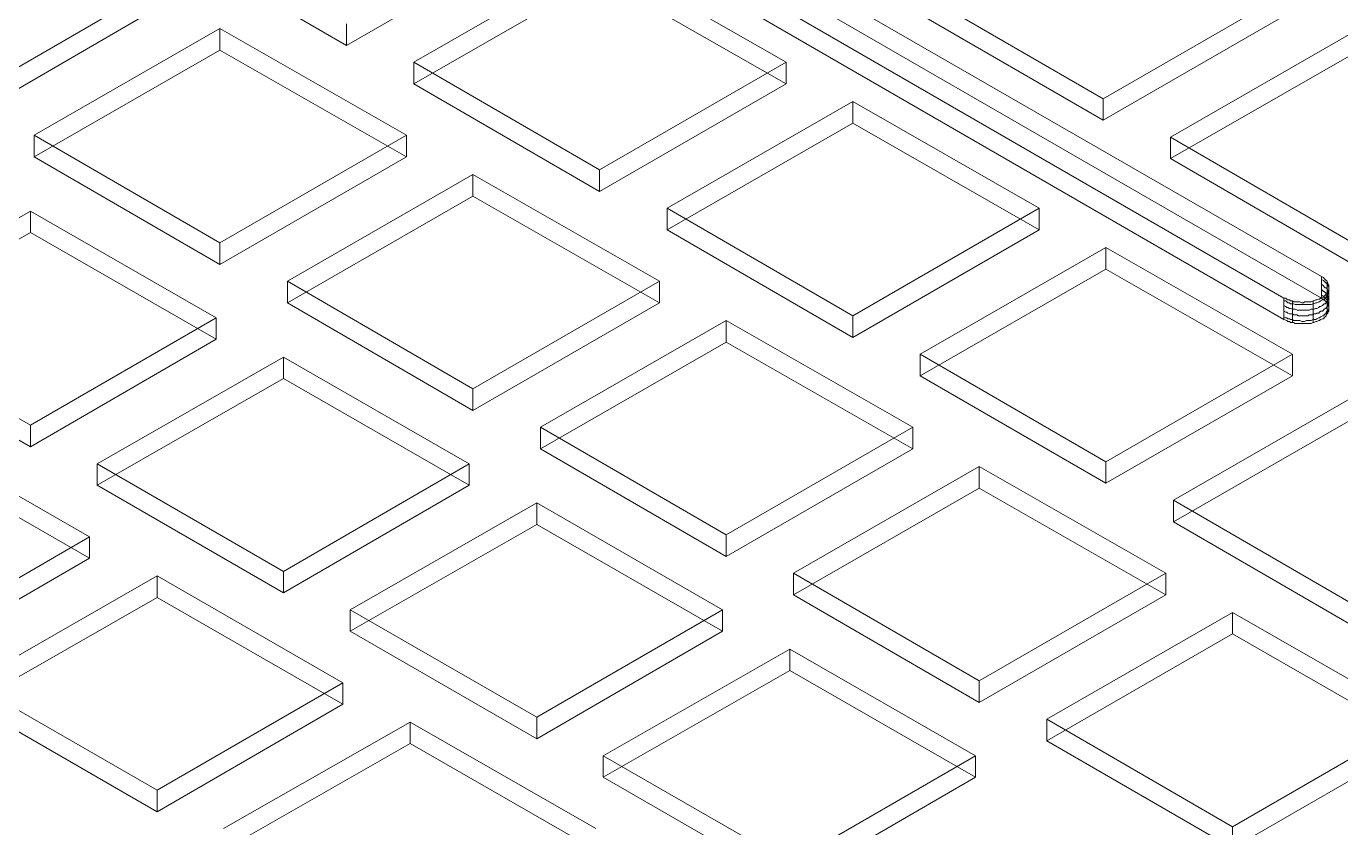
# Model space of a CAD drawing. Header units: millimetres. Extents: x 251 to 1800, y 172 to 1116.
# Drawn here: x 1088.8 to 1458.9, y 438.9 to 664.6 of the extents above; entities that cross this region are included whole.
import ezdxf

# ---------------------------------------------------------------- set-up
doc = ezdxf.new("R2010")
doc.units = ezdxf.units.MM

msp = doc.modelspace()

# ---------------------------------------------------------------- linework, layer by layer
at = {"color": 8, "lineweight": 0, "true_color": 0x808080}
for points in [[(1126.681664, 689.476897), (1178.947703, 719.536068), (1231.489261, 689.476897), (1178.947703, 659.169758)], [(1391.979337, 704.492707), (1339.713299, 674.461087), (1391.979337, 644.153948), (1444.520895, 674.461087)], [(1019.5046, 668.923146), (1072.018606, 698.982318), (1124.312197, 668.923146), (1072.018606, 638.616008)], [(1197.958544, 648.369396), (1250.224583, 678.401015), (1302.738589, 648.369396), (1250.224583, 618.062257)], [(1463.256218, 663.385206), (1410.990179, 633.353586), (1463.256218, 603.046447), (1515.797776, 633.353586)], [(1091.029448, 627.815645), (1143.295487, 657.847265), (1195.837045, 627.815645), (1143.295487, 597.508506)], [(1269.235425, 607.261895), (1321.501463, 637.293514), (1374.015469, 607.261895), (1321.501463, 576.954756)], [(1214.572367, 616.739764), (1267.113925, 586.708144), (1214.572367, 556.401005), (1162.306328, 586.708144)], [(1089.982474, 546.12413), (1037.440916, 576.431269), (1089.982474, 606.462888), (1142.248513, 576.431269)], [(1392.778344, 596.186013), (1445.29235, 566.154394), (1392.778344, 535.847255), (1340.512305, 566.154394)], [(1338.390805, 545.573091), (1285.849247, 515.265952), (1233.583209, 545.573091), (1285.849247, 575.632262)], [(1213.525393, 535.296216), (1161.259354, 504.989077), (1108.717796, 535.296216), (1161.259354, 565.355387)], [(1464.055224, 555.078512), (1516.56923, 525.019341), (1464.055224, 494.712202), (1411.789185, 525.019341)], [(1054.35781, 484.435326), (1001.816252, 514.742465), (1054.35781, 544.801637), (1106.623849, 514.742465)], [(1357.126127, 534.524761), (1409.667686, 504.46559), (1357.126127, 474.158451), (1304.860089, 504.46559)], [(1284.802273, 494.188715), (1232.536235, 463.881576), (1179.994677, 494.188715), (1232.536235, 524.247886)], [(1177.900729, 473.634964), (1125.607138, 443.327825), (1073.093132, 473.634964), (1125.607138, 503.694136)], [(1376.136969, 463.358089), (1428.403008, 493.41726), (1480.944566, 463.358089), (1428.403008, 433.05095)], [(1356.079154, 453.081214), (1303.813115, 422.774075), (1251.271557, 453.081214), (1303.813115, 483.112833)], [(1249.150057, 432.527463), (1196.884019, 402.220324), (1144.370012, 432.527463), (1196.884019, 462.559082)]]:
    msp.add_lwpolyline(points, close=True, dxfattribs=at)
for points in [[(1236.751682, 707.137693), (1442.922882, 588.030638), (1443.446369, 588.030638), (1443.721889, 587.755118), (1443.969856, 587.479599), (1444.520895, 587.479599), (1444.768863, 587.231631), (1445.29235, 587.231631), (1445.567869, 586.956112), (1446.091356, 586.956112), (1446.614843, 586.956112), (1446.890362, 586.956112), (1447.413849, 586.956112), (1447.937336, 586.708144), (1448.460823, 586.708144), (1448.736343, 586.956112), (1449.25983, 586.956112), (1449.783317, 586.956112), (1450.058836, 586.956112), (1450.582323, 586.956112), (1451.10581, 587.231631), (1451.381329, 587.231631), (1451.904816, 587.479599), (1452.152784, 587.479599), (1452.703823, 587.755118), (1452.95179, 587.755118), (1453.22731, 588.030638), (1453.750797, 588.278605), (1454.026316, 588.278605), (1454.274284, 588.554124), (1454.549803, 588.802092), (1454.797771, 589.077611), (1454.797771, 589.325579), (1455.07329, 589.601098), (1455.321258, 589.849066), (1455.596777, 590.124585), (1455.596777, 590.400105), (1455.596777, 590.648072), (1455.596777, 590.923592), (1455.596777, 591.171559), (1455.596777, 591.447079), (1455.596777, 591.695046), (1455.321258, 591.970566), (1455.321258, 592.246085), (1455.07329, 592.494052), (1455.07329, 592.769572), (1454.797771, 593.017539), (1454.549803, 593.293059), (1454.274284, 593.541026), (1454.026316, 593.816546), (1453.475277, 594.092065), (1247.056109, 712.951154)], [(1453.475277, 594.092065), (1247.056109, 712.951154)], [(1236.751682, 707.137693), (1442.922882, 588.030638)], [(1453.475277, 588.030638), (1247.056109, 707.137693)], [(1453.475277, 588.030638), (1247.056109, 707.137693)], [(1236.751682, 701.076266), (1442.922882, 581.96921)], [(1236.751682, 701.076266), (1442.922882, 581.96921)], [(1178.947703, 659.169758), (1126.681664, 689.476897)], [(1231.489261, 689.476897), (1178.947703, 659.169758)], [(1197.958544, 654.430824), (1250.224583, 684.462443)], [(1197.958544, 654.430824), (1250.224583, 684.462443)], [(1250.224583, 684.462443), (1302.738589, 654.430824)], [(1250.224583, 684.462443), (1302.738589, 654.430824)], [(1197.958544, 648.369396), (1250.224583, 678.401015)], [(1250.224583, 678.401015), (1302.738589, 648.369396)], [(1124.312197, 674.984574), (1072.018606, 644.677435)], [(1124.312197, 674.984574), (1072.018606, 644.677435)], [(1339.713299, 674.461087), (1391.979337, 644.153948)], [(1339.713299, 674.461087), (1339.713299, 668.399659), (1391.979337, 638.092521)], [(1391.979337, 644.153948), (1444.520895, 674.461087)], [(1124.312197, 668.923146), (1072.018606, 638.616008)], [(1339.713299, 668.399659), (1391.979337, 638.092521)], [(1391.979337, 638.092521), (1444.520895, 668.399659)], [(1391.979337, 644.153948), (1391.979337, 638.092521), (1444.520895, 668.399659)], [(1091.029448, 633.877073), (1143.295487, 663.908692)], [(1091.029448, 633.877073), (1143.295487, 663.908692)], [(1143.295487, 663.908692), (1195.837045, 633.877073)], [(1143.295487, 657.847265), (1143.295487, 663.908692)], [(1143.295487, 663.908692), (1195.837045, 633.877073)], [(1143.295487, 657.847265), (1143.295487, 663.908692)], [(1178.947703, 659.169758), (1178.947703, 665.231186)], [(1178.947703, 659.169758), (1178.947703, 665.231186)], [(1463.256218, 663.385206), (1410.990179, 633.353586)], [(1463.256218, 663.385206), (1463.256218, 657.323778), (1410.990179, 627.292158)], [(1091.029448, 627.815645), (1143.295487, 657.847265)], [(1143.295487, 657.847265), (1195.837045, 627.815645)], [(1463.256218, 657.323778), (1410.990179, 627.292158)], [(1250.224583, 624.123685), (1197.958544, 654.430824)], [(1197.958544, 648.369396), (1197.958544, 654.430824)], [(1250.224583, 624.123685), (1197.958544, 654.430824)], [(1197.958544, 648.369396), (1197.958544, 654.430824)], [(1302.738589, 654.430824), (1250.224583, 624.123685)], [(1302.738589, 654.430824), (1250.224583, 624.123685)], [(1302.738589, 648.369396), (1302.738589, 654.430824)], [(1302.738589, 648.369396), (1302.738589, 654.430824)], [(1250.224583, 618.062257), (1197.958544, 648.369396)], [(1302.738589, 648.369396), (1250.224583, 618.062257)], [(1391.979337, 644.153948), (1391.979337, 638.092521)], [(1269.235425, 613.323322), (1321.501463, 643.354942)], [(1269.235425, 613.323322), (1321.501463, 643.354942)], [(1321.501463, 643.354942), (1374.015469, 613.323322)], [(1321.501463, 637.293514), (1321.501463, 643.354942)], [(1321.501463, 643.354942), (1374.015469, 613.323322)], [(1321.501463, 637.293514), (1321.501463, 643.354942)], [(1269.235425, 607.261895), (1321.501463, 637.293514)], [(1321.501463, 637.293514), (1374.015469, 607.261895)], [(1143.295487, 603.569934), (1091.029448, 633.877073)], [(1091.029448, 627.815645), (1091.029448, 633.877073)], [(1143.295487, 603.569934), (1091.029448, 633.877073)], [(1091.029448, 627.815645), (1091.029448, 633.877073)], [(1195.837045, 633.877073), (1143.295487, 603.569934)], [(1195.837045, 633.877073), (1143.295487, 603.569934)], [(1195.837045, 627.815645), (1195.837045, 633.877073)], [(1195.837045, 627.815645), (1195.837045, 633.877073)], [(1410.990179, 633.353586), (1410.990179, 627.292158)], [(1410.990179, 633.353586), (1463.256218, 603.046447)], [(1410.990179, 633.353586), (1410.990179, 627.292158), (1463.256218, 596.985019)], [(1143.295487, 597.508506), (1091.029448, 627.815645)], [(1195.837045, 627.815645), (1143.295487, 597.508506)], [(1410.990179, 627.292158), (1463.256218, 596.985019)], [(1162.306328, 592.769572), (1214.572367, 622.801191)], [(1162.306328, 592.769572), (1214.572367, 622.801191)], [(1214.572367, 622.801191), (1267.113925, 592.769572)], [(1214.572367, 622.801191), (1267.113925, 592.769572)], [(1214.572367, 616.739764), (1214.572367, 622.801191)], [(1214.572367, 616.739764), (1214.572367, 622.801191)], [(1250.224583, 618.062257), (1250.224583, 624.123685)], [(1250.224583, 618.062257), (1250.224583, 624.123685)], [(1162.306328, 586.708144), (1214.572367, 616.739764)], [(1214.572367, 616.739764), (1267.113925, 586.708144)], [(1037.440916, 582.492697), (1089.982474, 612.524316)], [(1037.440916, 582.492697), (1089.982474, 612.524316)], [(1089.982474, 612.524316), (1142.248513, 582.492697)], [(1089.982474, 606.462888), (1089.982474, 612.524316)], [(1089.982474, 612.524316), (1142.248513, 582.492697)], [(1089.982474, 606.462888), (1089.982474, 612.524316)], [(1321.501463, 583.016184), (1269.235425, 613.323322)], [(1269.235425, 607.261895), (1269.235425, 613.323322)], [(1321.501463, 583.016184), (1269.235425, 613.323322)], [(1269.235425, 607.261895), (1269.235425, 613.323322)], [(1374.015469, 613.323322), (1321.501463, 583.016184)], [(1374.015469, 613.323322), (1321.501463, 583.016184)], [(1374.015469, 607.261895), (1374.015469, 613.323322)], [(1374.015469, 607.261895), (1374.015469, 613.323322)], [(1321.501463, 576.954756), (1269.235425, 607.261895)], [(1374.015469, 607.261895), (1321.501463, 576.954756)], [(1037.440916, 576.431269), (1089.982474, 606.462888)], [(1089.982474, 606.462888), (1142.248513, 576.431269)], [(1143.295487, 597.508506), (1143.295487, 603.569934)], [(1143.295487, 597.508506), (1143.295487, 603.569934)], [(1340.512305, 572.215821), (1392.778344, 602.247441)], [(1340.512305, 572.215821), (1392.778344, 602.247441)], [(1392.778344, 602.247441), (1445.29235, 572.215821)], [(1392.778344, 602.247441), (1445.29235, 572.215821)], [(1392.778344, 596.186013), (1392.778344, 602.247441)], [(1392.778344, 596.186013), (1392.778344, 602.247441)], [(1340.512305, 566.154394), (1392.778344, 596.186013)], [(1392.778344, 596.186013), (1445.29235, 566.154394)], [(1214.572367, 562.462433), (1162.306328, 592.769572)], [(1214.572367, 562.462433), (1162.306328, 592.769572)], [(1162.306328, 586.708144), (1162.306328, 592.769572)], [(1162.306328, 586.708144), (1162.306328, 592.769572)], [(1267.113925, 592.769572), (1214.572367, 562.462433)], [(1267.113925, 592.769572), (1214.572367, 562.462433)], [(1267.113925, 586.708144), (1267.113925, 592.769572)], [(1267.113925, 586.708144), (1267.113925, 592.769572)], [(1442.922882, 588.030638), (1443.446369, 588.030638), (1443.721889, 587.755118), (1443.969856, 587.479599), (1444.520895, 587.479599), (1444.768863, 587.231631), (1445.29235, 587.231631), (1445.567869, 586.956112), (1446.091356, 586.956112), (1446.614843, 586.956112), (1446.890362, 586.956112), (1447.413849, 586.956112), (1447.937336, 586.708144), (1448.460823, 586.708144), (1448.736343, 586.956112), (1449.25983, 586.956112), (1449.783317, 586.956112), (1450.058836, 586.956112), (1450.582323, 586.956112), (1451.10581, 587.231631), (1451.381329, 587.231631), (1451.904816, 587.479599), (1452.152784, 587.479599), (1452.703823, 587.755118), (1452.95179, 587.755118), (1453.22731, 588.030638), (1453.750797, 588.278605), (1454.026316, 588.278605), (1454.274284, 588.554124), (1454.549803, 588.802092), (1454.797771, 589.077611), (1454.797771, 589.325579), (1455.07329, 589.601098), (1455.321258, 589.849066), (1455.596777, 590.124585), (1455.596777, 590.400105), (1455.596777, 590.648072), (1455.596777, 590.923592), (1455.596777, 591.171559), (1455.596777, 591.447079), (1455.596777, 591.695046), (1455.321258, 591.970566), (1455.321258, 592.246085), (1455.07329, 592.494052), (1455.07329, 592.769572), (1454.797771, 593.017539), (1454.549803, 593.293059), (1454.274284, 593.541026), (1454.026316, 593.816546), (1453.475277, 594.092065)], [(1442.922882, 587.231631), (1443.446369, 587.231631), (1443.721889, 586.956112), (1443.969856, 586.708144), (1444.520895, 586.708144), (1444.768863, 586.432625), (1445.29235, 586.432625), (1445.567869, 586.432625), (1446.091356, 586.184657), (1446.614843, 586.184657), (1446.890362, 586.184657), (1447.413849, 586.184657), (1447.937336, 586.184657), (1448.460823, 586.184657), (1448.736343, 586.184657), (1449.25983, 586.184657), (1449.783317, 586.184657), (1450.058836, 586.184657), (1450.582323, 586.184657), (1451.10581, 586.432625), (1451.381329, 586.432625), (1451.904816, 586.708144), (1452.152784, 586.708144), (1452.703823, 586.956112), (1452.95179, 586.956112), (1453.22731, 587.231631), (1453.750797, 587.479599), (1454.026316, 587.479599), (1454.274284, 587.755118), (1454.549803, 588.030638), (1454.797771, 588.278605), (1454.797771, 588.554124), (1455.07329, 588.802092), (1455.321258, 589.077611), (1455.321258, 589.325579), (1455.596777, 589.601098), (1455.596777, 589.849066), (1455.596777, 590.124585), (1455.596777, 590.400105), (1455.596777, 590.648072), (1455.596777, 590.923592), (1455.596777, 591.171559), (1455.321258, 591.447079), (1455.07329, 591.695046), (1455.07329, 591.970566), (1454.797771, 592.246085), (1454.549803, 592.494052), (1454.274284, 592.769572), (1454.026316, 593.017539), (1453.475277, 593.293059), (1453.475277, 593.017539)], [(1453.475277, 588.030638), (1453.475277, 594.092065)], [(1453.475277, 588.030638), (1453.475277, 594.092065)], [(1455.07329, 586.708144), (1455.07329, 592.769572), (1455.07329, 592.494052)], [(1442.922882, 585.909138), (1443.446369, 585.633618), (1443.721889, 585.385651), (1443.969856, 585.385651), (1444.520895, 585.110131), (1444.768863, 585.110131), (1445.29235, 584.862164), (1445.567869, 584.862164), (1446.091356, 584.862164), (1446.614843, 584.586644), (1446.890362, 584.586644), (1447.413849, 584.586644), (1447.937336, 584.586644), (1448.460823, 584.586644), (1448.736343, 584.586644), (1449.25983, 584.586644), (1449.783317, 584.586644), (1450.058836, 584.586644), (1450.582323, 584.862164), (1451.10581, 584.862164), (1451.381329, 584.862164), (1451.904816, 585.110131), (1452.152784, 585.110131), (1452.703823, 585.385651), (1452.95179, 585.633618), (1453.22731, 585.633618), (1453.750797, 585.909138), (1454.026316, 586.184657), (1454.274284, 586.432625), (1454.549803, 586.432625), (1454.797771, 586.708144), (1454.797771, 586.956112), (1455.07329, 587.231631), (1455.321258, 587.479599), (1455.321258, 587.755118), (1455.596777, 588.030638), (1455.596777, 588.278605), (1455.596777, 588.554124), (1455.596777, 588.802092), (1455.596777, 589.077611), (1455.596777, 589.325579), (1455.596777, 589.601098), (1455.321258, 589.849066), (1455.321258, 590.124585), (1455.07329, 590.400105), (1455.07329, 590.648072), (1454.797771, 590.923592), (1454.549803, 590.923592), (1454.274284, 591.171559), (1454.026316, 591.447079), (1453.475277, 591.970566), (1453.475277, 591.695046)], [(1442.922882, 584.338677), (1443.446369, 584.063157), (1443.721889, 584.063157), (1443.969856, 583.787638), (1444.520895, 583.539671), (1444.768863, 583.539671), (1445.29235, 583.539671), (1445.567869, 583.264151), (1446.091356, 583.264151), (1446.614843, 583.264151), (1446.890362, 583.016184), (1447.413849, 583.016184), (1447.937336, 583.016184), (1448.460823, 583.016184), (1448.736343, 583.016184), (1449.25983, 583.016184), (1449.783317, 583.016184), (1450.058836, 583.264151), (1450.582323, 583.264151), (1451.10581, 583.264151), (1451.381329, 583.539671), (1451.904816, 583.539671), (1452.152784, 583.787638), (1452.703823, 583.787638), (1452.95179, 584.063157), (1453.22731, 584.338677), (1453.750797, 584.338677), (1454.026316, 584.586644), (1454.274284, 584.862164), (1454.549803, 585.110131), (1454.797771, 585.110131), (1454.797771, 585.385651), (1455.07329, 585.633618), (1455.321258, 585.909138), (1455.321258, 586.184657), (1455.596777, 586.432625), (1455.596777, 586.708144), (1455.596777, 586.956112), (1455.596777, 587.231631), (1455.596777, 587.479599), (1455.596777, 587.755118), (1455.596777, 588.030638), (1455.321258, 588.278605), (1455.321258, 588.554124), (1455.07329, 588.802092), (1455.07329, 589.077611), (1454.797771, 589.325579), (1454.549803, 589.601098), (1454.274284, 589.849066), (1454.026316, 589.849066), (1453.475277, 590.400105), (1453.475277, 590.124585)], [(1442.922882, 582.740664), (1443.446369, 582.492697), (1443.721889, 582.492697), (1443.969856, 582.217177), (1444.520895, 582.217177), (1444.768863, 581.96921), (1445.29235, 581.96921), (1445.567869, 581.69369), (1446.091356, 581.69369), (1446.614843, 581.69369), (1446.890362, 581.69369), (1447.413849, 581.69369), (1447.937336, 581.418171), (1448.460823, 581.418171), (1448.736343, 581.418171), (1449.25983, 581.69369), (1449.783317, 581.69369), (1450.058836, 581.69369), (1450.582323, 581.69369), (1451.10581, 581.96921), (1451.381329, 581.96921), (1451.904816, 581.96921), (1452.152784, 582.217177), (1452.703823, 582.492697), (1452.95179, 582.492697), (1453.22731, 582.740664), (1453.750797, 583.016184), (1454.026316, 583.016184), (1454.274284, 583.264151), (1454.549803, 583.539671), (1454.797771, 583.787638), (1454.797771, 584.063157), (1455.07329, 584.338677), (1455.321258, 584.338677), (1455.321258, 584.586644), (1455.596777, 584.862164), (1455.596777, 585.110131), (1455.596777, 585.385651), (1455.596777, 585.633618), (1455.596777, 585.909138), (1455.596777, 586.184657), (1455.596777, 586.432625), (1455.321258, 586.708144), (1455.321258, 586.956112), (1455.07329, 587.231631), (1455.07329, 587.479599), (1454.797771, 587.755118), (1454.549803, 588.030638), (1454.274284, 588.278605), (1454.026316, 588.554124), (1453.475277, 588.802092), (1453.475277, 588.554124)], [(1455.07329, 583.539671), (1455.07329, 589.325579), (1455.07329, 589.077611)], [(1214.572367, 556.401005), (1162.306328, 586.708144)], [(1267.113925, 586.708144), (1214.572367, 556.401005)], [(1453.475277, 588.030638), (1453.750797, 587.755118), (1454.026316, 587.755118), (1454.274284, 587.479599), (1454.549803, 587.231631), (1454.797771, 586.956112), (1455.07329, 586.708144), (1455.07329, 586.432625), (1455.321258, 586.184657), (1455.321258, 585.909138), (1455.596777, 585.633618), (1455.596777, 585.385651), (1455.596777, 585.110131), (1455.596777, 584.862164), (1455.596777, 584.586644), (1455.596777, 584.338677), (1455.321258, 584.063157), (1455.321258, 583.787638), (1455.07329, 583.539671), (1454.797771, 583.264151), (1454.797771, 583.016184), (1454.549803, 582.740664), (1454.274284, 582.492697), (1454.026316, 582.217177), (1453.750797, 582.217177), (1453.22731, 581.96921), (1452.95179, 581.69369), (1452.703823, 581.69369), (1452.152784, 581.418171), (1451.904816, 581.418171), (1451.381329, 581.170203), (1451.10581, 581.170203), (1450.582323, 580.894684), (1450.058836, 580.894684), (1449.783317, 580.894684), (1449.25983, 580.894684), (1448.736343, 580.894684), (1448.460823, 580.894684), (1447.937336, 580.894684), (1447.413849, 580.894684), (1446.890362, 580.894684), (1446.614843, 580.894684), (1446.091356, 580.894684), (1445.567869, 581.170203), (1445.29235, 581.170203), (1444.768863, 581.170203), (1444.520895, 581.418171), (1443.969856, 581.418171), (1443.721889, 581.69369), (1442.922882, 581.96921)], [(1442.922882, 588.030638), (1442.922882, 581.96921)], [(1453.475277, 588.030638), (1453.750797, 587.755118), (1454.026316, 587.755118), (1454.274284, 587.479599), (1454.549803, 587.231631), (1454.797771, 586.956112), (1455.07329, 586.708144), (1455.07329, 586.432625), (1455.321258, 586.184657), (1455.321258, 585.909138), (1455.596777, 585.633618), (1455.596777, 585.385651), (1455.596777, 585.110131), (1455.596777, 584.862164), (1455.596777, 584.586644), (1455.596777, 584.338677), (1455.321258, 584.063157), (1455.321258, 583.787638), (1455.07329, 583.539671), (1454.797771, 583.264151), (1454.797771, 583.016184), (1454.549803, 582.740664), (1454.274284, 582.492697), (1454.026316, 582.217177), (1453.750797, 582.217177), (1453.22731, 581.96921), (1452.95179, 581.69369), (1452.703823, 581.69369), (1452.152784, 581.418171), (1451.904816, 581.418171), (1451.381329, 581.170203), (1451.10581, 581.170203), (1450.582323, 580.894684), (1450.058836, 580.894684), (1449.783317, 580.894684), (1449.25983, 580.894684), (1448.736343, 580.894684), (1448.460823, 580.894684), (1447.937336, 580.894684), (1447.413849, 580.894684), (1446.890362, 580.894684), (1446.614843, 580.894684), (1446.091356, 580.894684), (1445.567869, 581.170203), (1445.29235, 581.170203), (1444.768863, 581.170203), (1444.520895, 581.418171), (1443.969856, 581.418171), (1443.721889, 581.69369), (1442.922882, 581.96921)], [(1442.922882, 588.030638), (1442.922882, 581.96921)], [(1445.29235, 581.170203), (1445.29235, 587.231631), (1445.29235, 586.956112)], [(1451.10581, 581.170203), (1451.10581, 587.231631), (1451.10581, 586.956112)], [(1089.982474, 552.185558), (1037.440916, 582.492697)], [(1089.982474, 552.185558), (1037.440916, 582.492697)], [(1142.248513, 582.492697), (1089.982474, 552.185558)], [(1142.248513, 582.492697), (1089.982474, 552.185558)], [(1142.248513, 576.431269), (1142.248513, 582.492697)], [(1142.248513, 576.431269), (1142.248513, 582.492697)], [(1233.583209, 551.634519), (1285.849247, 581.69369)], [(1233.583209, 551.634519), (1285.849247, 581.69369)], [(1285.849247, 581.69369), (1338.390805, 551.634519)], [(1285.849247, 575.632262), (1285.849247, 581.69369)], [(1285.849247, 581.69369), (1338.390805, 551.634519)], [(1285.849247, 575.632262), (1285.849247, 581.69369)], [(1321.501463, 576.954756), (1321.501463, 583.016184)], [(1321.501463, 576.954756), (1321.501463, 583.016184)], [(1089.982474, 546.12413), (1037.440916, 576.431269)], [(1142.248513, 576.431269), (1089.982474, 546.12413)], [(1233.583209, 545.573091), (1285.849247, 575.632262)], [(1285.849247, 575.632262), (1338.390805, 545.573091)], [(1108.717796, 541.357644), (1161.259354, 571.416815)], [(1108.717796, 541.357644), (1161.259354, 571.416815)], [(1161.259354, 571.416815), (1213.525393, 541.357644)], [(1161.259354, 565.355387), (1161.259354, 571.416815)], [(1161.259354, 571.416815), (1213.525393, 541.357644)], [(1161.259354, 565.355387), (1161.259354, 571.416815)], [(1392.778344, 541.908682), (1340.512305, 572.215821)], [(1392.778344, 541.908682), (1340.512305, 572.215821)], [(1340.512305, 566.154394), (1340.512305, 572.215821)], [(1340.512305, 566.154394), (1340.512305, 572.215821)], [(1445.29235, 572.215821), (1392.778344, 541.908682)], [(1445.29235, 572.215821), (1392.778344, 541.908682)], [(1445.29235, 566.154394), (1445.29235, 572.215821)], [(1445.29235, 566.154394), (1445.29235, 572.215821)], [(1108.717796, 535.296216), (1161.259354, 565.355387)], [(1161.259354, 565.355387), (1213.525393, 535.296216)], [(1392.778344, 535.847255), (1340.512305, 566.154394)], [(1445.29235, 566.154394), (1392.778344, 535.847255)], [(1214.572367, 556.401005), (1214.572367, 562.462433)], [(1214.572367, 556.401005), (1214.572367, 562.462433)], [(1411.789185, 531.080768), (1464.055224, 561.13994)], [(1411.789185, 531.080768), (1464.055224, 561.13994)], [(1089.982474, 546.12413), (1089.982474, 552.185558)], [(1089.982474, 546.12413), (1089.982474, 552.185558)], [(1285.849247, 521.32738), (1233.583209, 551.634519)], [(1285.849247, 521.32738), (1233.583209, 551.634519)], [(1233.583209, 545.573091), (1233.583209, 551.634519)], [(1233.583209, 545.573091), (1233.583209, 551.634519)], [(1338.390805, 551.634519), (1285.849247, 521.32738)], [(1338.390805, 551.634519), (1285.849247, 521.32738)], [(1338.390805, 545.573091), (1338.390805, 551.634519)], [(1338.390805, 545.573091), (1338.390805, 551.634519)], [(1411.789185, 525.019341), (1464.055224, 555.078512)], [(1054.35781, 550.863064), (1106.623849, 520.803893)], [(1054.35781, 550.863064), (1106.623849, 520.803893)], [(1054.35781, 544.801637), (1106.623849, 514.742465)], [(1285.849247, 515.265952), (1233.583209, 545.573091)], [(1338.390805, 545.573091), (1285.849247, 515.265952)], [(1161.259354, 511.050505), (1108.717796, 541.357644)], [(1161.259354, 511.050505), (1108.717796, 541.357644)], [(1108.717796, 535.296216), (1108.717796, 541.357644)], [(1108.717796, 535.296216), (1108.717796, 541.357644)], [(1213.525393, 541.357644), (1161.259354, 511.050505)], [(1213.525393, 541.357644), (1161.259354, 511.050505)], [(1213.525393, 535.296216), (1213.525393, 541.357644)], [(1213.525393, 535.296216), (1213.525393, 541.357644)], [(1304.860089, 510.527018), (1357.126127, 540.586189)], [(1304.860089, 510.527018), (1357.126127, 540.586189)], [(1357.126127, 540.586189), (1409.667686, 510.527018)], [(1357.126127, 540.586189), (1409.667686, 510.527018)], [(1357.126127, 534.524761), (1357.126127, 540.586189)], [(1357.126127, 534.524761), (1357.126127, 540.586189)], [(1392.778344, 535.847255), (1392.778344, 541.908682)], [(1392.778344, 535.847255), (1392.778344, 541.908682)], [(1161.259354, 504.989077), (1108.717796, 535.296216)], [(1213.525393, 535.296216), (1161.259354, 504.989077)], [(1304.860089, 504.46559), (1357.126127, 534.524761)], [(1357.126127, 534.524761), (1409.667686, 504.46559)], [(1179.994677, 500.250143), (1232.536235, 530.309314)], [(1179.994677, 500.250143), (1232.536235, 530.309314)], [(1232.536235, 530.309314), (1284.802273, 500.250143)], [(1232.536235, 524.247886), (1232.536235, 530.309314)], [(1232.536235, 530.309314), (1284.802273, 500.250143)], [(1232.536235, 524.247886), (1232.536235, 530.309314)], [(1464.055224, 500.773629), (1411.789185, 531.080768)], [(1464.055224, 500.773629), (1411.789185, 531.080768)], [(1411.789185, 525.019341), (1411.789185, 531.080768)], [(1411.789185, 525.019341), (1411.789185, 531.080768)], [(1179.994677, 494.188715), (1232.536235, 524.247886)], [(1232.536235, 524.247886), (1284.802273, 494.188715)], [(1464.055224, 494.712202), (1411.789185, 525.019341)], [(1106.623849, 520.803893), (1054.35781, 490.496754)], [(1106.623849, 520.803893), (1054.35781, 490.496754)], [(1106.623849, 514.742465), (1106.623849, 520.803893)], [(1106.623849, 514.742465), (1106.623849, 520.803893)], [(1285.849247, 515.265952), (1285.849247, 521.32738)], [(1285.849247, 515.265952), (1285.849247, 521.32738)], [(1106.623849, 514.742465), (1054.35781, 484.435326)], [(1161.259354, 504.989077), (1161.259354, 511.050505)], [(1161.259354, 504.989077), (1161.259354, 511.050505)], [(1073.093132, 479.696392), (1125.607138, 509.755563)], [(1073.093132, 479.696392), (1125.607138, 509.755563)], [(1125.607138, 509.755563), (1177.900729, 479.696392)], [(1125.607138, 503.694136), (1125.607138, 509.755563)], [(1125.607138, 509.755563), (1177.900729, 479.696392)], [(1125.607138, 503.694136), (1125.607138, 509.755563)], [(1357.126127, 480.219879), (1304.860089, 510.527018)], [(1357.126127, 480.219879), (1304.860089, 510.527018)], [(1304.860089, 504.46559), (1304.860089, 510.527018)], [(1304.860089, 504.46559), (1304.860089, 510.527018)], [(1409.667686, 510.527018), (1357.126127, 480.219879)], [(1409.667686, 510.527018), (1357.126127, 480.219879)], [(1409.667686, 504.46559), (1409.667686, 510.527018)], [(1409.667686, 504.46559), (1409.667686, 510.527018)], [(1073.093132, 473.634964), (1125.607138, 503.694136)], [(1125.607138, 503.694136), (1177.900729, 473.634964)], [(1357.126127, 474.158451), (1304.860089, 504.46559)], [(1409.667686, 504.46559), (1357.126127, 474.158451)], [(1232.536235, 469.943004), (1179.994677, 500.250143)], [(1232.536235, 469.943004), (1179.994677, 500.250143)], [(1179.994677, 494.188715), (1179.994677, 500.250143)], [(1179.994677, 494.188715), (1179.994677, 500.250143)], [(1284.802273, 500.250143), (1232.536235, 469.943004)], [(1284.802273, 500.250143), (1232.536235, 469.943004)], [(1284.802273, 494.188715), (1284.802273, 500.250143)], [(1284.802273, 494.188715), (1284.802273, 500.250143)], [(1376.136969, 469.419517), (1428.403008, 499.478688)], [(1376.136969, 469.419517), (1428.403008, 499.478688)], [(1428.403008, 499.478688), (1480.944566, 469.419517)], [(1428.403008, 493.41726), (1428.403008, 499.478688)], [(1428.403008, 499.478688), (1480.944566, 469.419517)], [(1428.403008, 493.41726), (1428.403008, 499.478688)], [(1232.536235, 463.881576), (1179.994677, 494.188715)], [(1284.802273, 494.188715), (1232.536235, 463.881576)], [(1376.136969, 463.358089), (1428.403008, 493.41726)], [(1428.403008, 493.41726), (1480.944566, 463.358089)], [(1251.271557, 459.142641), (1303.813115, 489.174261)], [(1251.271557, 459.142641), (1303.813115, 489.174261)], [(1303.813115, 489.174261), (1356.079154, 459.142641)], [(1303.813115, 483.112833), (1303.813115, 489.174261)], [(1303.813115, 489.174261), (1356.079154, 459.142641)], [(1303.813115, 483.112833), (1303.813115, 489.174261)], [(1251.271557, 453.081214), (1303.813115, 483.112833)], [(1303.813115, 483.112833), (1356.079154, 453.081214)], [(1125.607138, 449.389253), (1073.093132, 479.696392)], [(1125.607138, 449.389253), (1073.093132, 479.696392)], [(1177.900729, 479.696392), (1125.607138, 449.389253)], [(1177.900729, 479.696392), (1125.607138, 449.389253)], [(1177.900729, 473.634964), (1177.900729, 479.696392)], [(1177.900729, 473.634964), (1177.900729, 479.696392)], [(1357.126127, 474.158451), (1357.126127, 480.219879)], [(1357.126127, 474.158451), (1357.126127, 480.219879)], [(1125.607138, 443.327825), (1073.093132, 473.634964)], [(1177.900729, 473.634964), (1125.607138, 443.327825)], [(1144.370012, 438.588891), (1196.884019, 468.62051)], [(1144.370012, 438.588891), (1196.884019, 468.62051)], [(1196.884019, 468.62051), (1249.150057, 438.588891)], [(1196.884019, 462.559082), (1196.884019, 468.62051)], [(1196.884019, 468.62051), (1249.150057, 438.588891)], [(1196.884019, 462.559082), (1196.884019, 468.62051)], [(1232.536235, 463.881576), (1232.536235, 469.943004)], [(1232.536235, 463.881576), (1232.536235, 469.943004)], [(1428.403008, 439.112378), (1376.136969, 469.419517)], [(1376.136969, 463.358089), (1376.136969, 469.419517)], [(1428.403008, 439.112378), (1376.136969, 469.419517)], [(1376.136969, 463.358089), (1376.136969, 469.419517)], [(1480.944566, 469.419517), (1428.403008, 439.112378)], [(1480.944566, 469.419517), (1428.403008, 439.112378)], [(1428.403008, 433.05095), (1376.136969, 463.358089)], [(1480.944566, 463.358089), (1428.403008, 433.05095)], [(1144.370012, 432.527463), (1196.884019, 462.559082)], [(1196.884019, 462.559082), (1249.150057, 432.527463)], [(1303.813115, 428.835502), (1251.271557, 459.142641)], [(1303.813115, 428.835502), (1251.271557, 459.142641)], [(1251.271557, 453.081214), (1251.271557, 459.142641)], [(1251.271557, 453.081214), (1251.271557, 459.142641)], [(1356.079154, 459.142641), (1303.813115, 428.835502)], [(1356.079154, 459.142641), (1303.813115, 428.835502)], [(1356.079154, 453.081214), (1356.079154, 459.142641)], [(1356.079154, 453.081214), (1356.079154, 459.142641)], [(1303.813115, 422.774075), (1251.271557, 453.081214)], [(1356.079154, 453.081214), (1303.813115, 422.774075)], [(1125.607138, 443.327825), (1125.607138, 449.389253)], [(1125.607138, 443.327825), (1125.607138, 449.389253)], [(1428.403008, 433.05095), (1428.403008, 439.112378)], [(1428.403008, 433.05095), (1428.403008, 439.112378)]]:
    msp.add_lwpolyline(points, dxfattribs=at)

doc.saveas('drawing.dxf')
